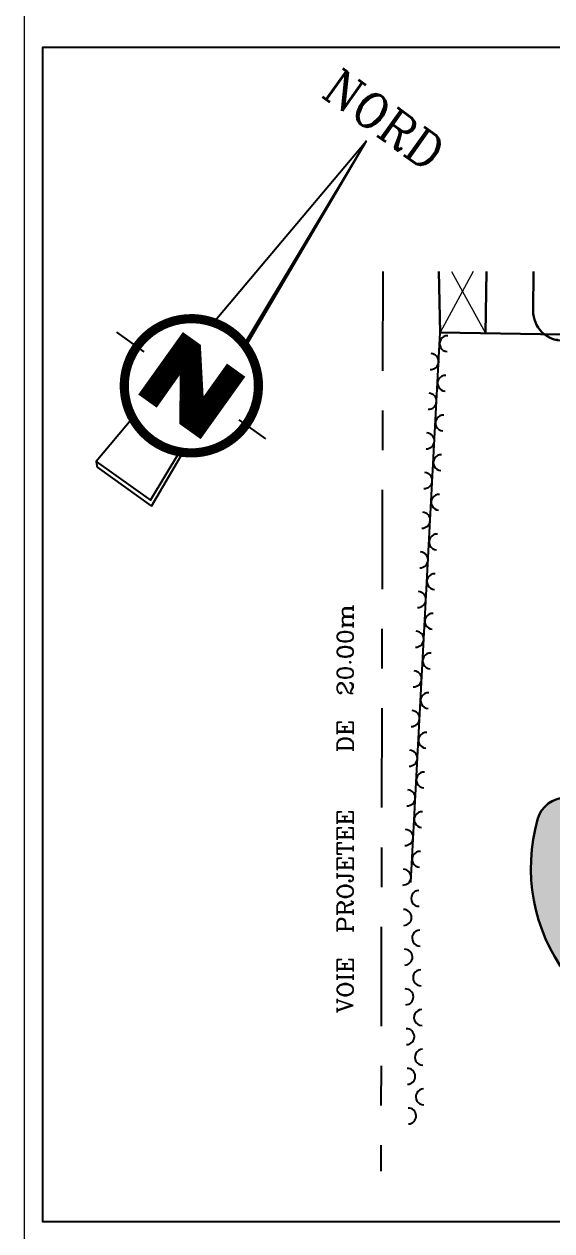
# Model space of a CAD drawing. Header units: millimetres. Extents: x 906 to 2482, y -1145 to -637.
# Drawn here: x 2053.443 to 2054.773, y -1134.108 to -1131.07 of the extents above; entities that cross this region are included whole.
import ezdxf
from ezdxf.enums import TextEntityAlignment as Align

# ---------------------------------------------------------------- set-up
doc = ezdxf.new("R2010")
doc.units = ezdxf.units.MM
for name, pattern in [('AXES', [2, 1.25, -0.25, 0.25, -0.25]), ('CENTER', [2, 1.25, -0.25, 0.25, -0.25]), ('CONTINOUS', [0])]:
    doc.linetypes.add(name, pattern=pattern)
for name, color, linetype in [('1', 7, 'Continuous'), ('AXE', 7, 'AXES'), ('Cotation Linéaire', 1, 'Continuous')]:
    doc.layers.add(name, color=color, linetype=linetype)
doc.layers.add('autoblocan', color=7, linetype='Continuous', lineweight=13, true_color=0xe2d4c5)
doc.layers.add('HACH', color=7, linetype='Continuous', lineweight=5, true_color=0xd1d1d1)
for name, color, linetype, lineweight in [('construction existante', 7, 'Continuous', 30), ('MUR 0.25', 7, 'Continuous', 25), ('MUR 0.3', 7, 'Continuous', 30), ('mur-fort', 7, 'Continuous', 60), ('TEXTE', 7, 'Continuous', 20)]:
    doc.layers.add(name, color=color, linetype=linetype, lineweight=lineweight)
doc.styles.add('RR', font='COMPLEX')

# ---------------------------------------------------------------- blocks, each defined once
blk = doc.blocks.new('Y006')
at = {"color": 0, "linetype": 'Continuous'}
for p, q in [((0, 0), (0.617052, -6.923803)), ((-2.691363, -8.77622), (-1.705911, -8.773253)), ((1.705911, -8.773253), (2.666005, -8.77622)), ((1.096657, -12.306924), (0.934351, -10.484525)), ((-0.974806, -12.185074), (-0.852955, -12.306924)), ((-0.852955, -12.306924), (1.096657, -12.306924))]:
    blk.add_line(p, q, dxfattribs=at)
for points in [[(-0.551984, -6.903331), (0, 0), (0.552471, -6.903576)], [(-1.06595, -7.66563), (-1.06595, -9.858943)], [(-1.01721, -7.66563), (-1.01721, -9.858943)], [(-0.968469, -7.66563), (-0.968469, -9.858943)], [(-0.91973, -7.66563), (-0.91973, -9.858943)], [(-0.870989, -7.66563), (-0.870989, -9.858943)], [(-0.822248, -7.66563), (-0.822248, -9.858943)], [(-0.773509, -7.66563), (-0.773509, -9.858943)], [(-0.724768, -7.66563), (-0.724768, -9.858943)], [(-0.676028, -7.66563), (-0.676028, -9.858943)], [(-0.627287, -7.66563), (-0.627287, -9.858943)], [(-0.578548, -7.66563), (-0.578548, -9.858943)], [(-0.529807, -7.66563), (-0.529807, -9.858943)], [(-0.481067, -7.66563), (-0.481067, -8.640436)], [(-0.432326, -7.726556), (-0.432326, -8.710065)], [(0.542479, -7.66563), (0.542479, -9.858943)], [(0.59122, -7.66563), (0.59122, -9.858943)], [(0.63996, -7.66563), (0.63996, -9.858943)], [(0.6887, -7.66563), (0.6887, -9.858943)], [(0.73744, -7.66563), (0.73744, -9.858943)], [(0.786181, -7.66563), (0.786181, -9.858943)], [(0.834922, -7.66563), (0.834922, -9.858943)], [(0.883661, -7.66563), (0.883661, -9.858943)], [(0.932402, -7.66563), (0.932402, -9.858943)], [(0.981142, -7.66563), (0.981142, -9.858943)], [(1.029883, -7.66563), (1.029883, -9.858943)], [(1.078622, -7.66563), (1.078622, -9.858943)], [(-0.383587, -7.78748), (-0.383587, -8.779693)], [(-0.334846, -7.848406), (-0.334846, -8.849322)], [(-0.286105, -7.909332), (-0.286105, -8.918951)], [(-0.237365, -7.970256), (-0.237365, -8.988581)], [(-0.188625, -8.031182), (-0.188625, -9.054728)], [(-0.139885, -8.092108), (-0.139885, -9.127839)], [(-0.091144, -8.153032), (-0.091144, -9.20095)], [(-0.042405, -8.213958), (-0.042405, -9.267097)], [(0.006336, -8.274884), (0.006336, -9.336726)], [(0.055077, -8.335809), (0.055077, -9.406355)], [(0.103817, -8.396734), (0.103817, -9.475983)], [(-0.481067, -8.640436), (-0.481067, -9.858943)], [(0.152557, -8.45766), (0.152557, -9.545612)], [(0.201297, -8.518585), (0.201297, -9.615241)], [(0.250038, -8.57951), (0.250038, -9.68487)], [(0.298779, -8.640436), (0.298779, -9.7545)], [(0.347518, -8.701361), (0.347518, -9.824129)], [(0.396259, -8.762287), (0.396259, -9.858943)], [(0.444999, -8.823212), (0.444999, -9.858943)], [(0.49374, -8.884137), (0.49374, -9.858943)], [(-0.842476, -10.53156), (-0.974806, -12.185074), (0.974806, -12.185074), (0.843451, -10.531072)]]:
    blk.add_lwpolyline(points, dxfattribs=at)
at = {"color": 0, "linetype": 'Continuous', "const_width": 0.048741}
blk.add_lwpolyline([(-0.481067, -9.858943), (-0.481067, -8.640436), (0.371888, -9.858943), (1.102993, -9.858943), (1.102993, -7.66563), (0.49374, -7.66563), (0.49374, -8.884137), (-0.481067, -7.66563), (-1.090321, -7.66563), (-1.090321, -9.858943), (-0.481067, -9.858943)], close=True, dxfattribs=at)
at = {"color": 0, "linetype": 'Continuous'}
blk.add_circle((0, -8.773253), 1.949611, dxfattribs=at)
blk = doc.blocks.new('NORD SABER')
at = {"const_width": 0.201, "flags": 128}
blk.add_lwpolyline([(78310.126, -137702.151, 1), (78313.066, -137702.151, 1)], format="xyb", close=True, dxfattribs=at)
blk.add_circle((78311.596, -137702.151), 1.407)
at = {"xscale": 0.75, "yscale": 0.75, "zscale": 0.75}
blk.add_blockref('Y006', (78311.596, -137695.571), dxfattribs=at)
at = {"layer": 'Cotation Linéaire', "color": 3, "linetype": 'CENTER', "style": 'RR'}
blk.add_text('NORD', height=0.7623, dxfattribs=at).set_placement((78311.644, -137694.57), align=Align.TOP_CENTER)

msp = doc.modelspace()

# ---------------------------------------------------------------- hatches: boundary and pattern name
at = {"layer": 'autoblocan'}
h = msp.add_hatch(dxfattribs=at)
h.set_pattern_fill('147', color=256, scale=0.025, angle=90, pattern_type=2)
h.set_pattern_definition([(90, (1961.875473, -1094.858055), (-0.01875, 0.01875), [0.025, -0.0125]), (135, (1961.869223, -1094.858055), (-0.037499994, 5e-18), [0.00883875, -0.0176775]), (225, (1961.869223, -1094.833055), (-5e-18, -0.037499994), [0.00883875, -0.0176775]), (180, (1961.844223, -1094.858055), (-5e-18, -0.0375), [0.0125, -0.025]), (180, (1961.862973, -1094.851805), (-5e-18, -0.0375), [0.0125, -0.025]), (180, (1961.862973, -1094.839305), (-5e-18, -0.0375), [0.0125, -0.025]), (180, (1961.844223, -1094.833055), (-5e-18, -0.0375), [0.0125, -0.025])])
h.paths.add_polyline_path([(2055.0953, -1132.2999), (2055.0953, -1131.8561), (2054.7533, -1131.8503, 0.171262), (2054.8003, -1131.8672), (2055.0476, -1131.8682), (2055.0455, -1132.883), (2055.0953, -1132.883), (2055.0953, -1132.7899), (2055.1328, -1132.7899), (2055.1328, -1132.7349), (2055.0953, -1132.7349)])
at = {"layer": 'autoblocan', "linetype": 'CONTINOUS'}
h = msp.add_hatch(dxfattribs=at)
h.set_pattern_fill('147', color=256, scale=0.0175, angle=90, pattern_type=2)
h.set_pattern_definition([(90, (2001.196953, -1089.989528), (-0.013125, 0.013125), [0.0175, -0.00875]), (135, (2001.192578, -1089.989528), (-0.0262499957, 4e-18), [0.006187125, -0.01237425]), (225, (2001.192578, -1089.972028), (-4e-18, -0.0262499957), [0.006187125, -0.01237425]), (180, (2001.175078, -1089.989528), (-3e-18, -0.02625), [0.00875, -0.0175]), (180, (2001.188203, -1089.985153), (-3e-18, -0.02625), [0.00875, -0.0175]), (180, (2001.188203, -1089.976403), (-3e-18, -0.02625), [0.00875, -0.0175]), (180, (2001.175078, -1089.972028), (-3e-18, -0.02625), [0.00875, -0.0175])])
h.paths.add_polyline_path([(2055.2928, -1133.2331), (2055.1478, -1133.0881), (2055.1478, -1132.9649), (2055.0953, -1132.9649), (2055.0953, -1132.883), (2055.0455, -1132.883), (2055.0452, -1133.0182), (2054.809, -1133.0172, 0.337218), (2054.7365, -1133.0719, 0.490421), (2055.1602, -1133.6436), (2055.1714, -1133.6438, 0.414214), (2055.2939, -1133.5264), (2055.2988, -1133.2967), (2055.6437, -1133.3039), (2055.6384, -1133.5539), (2055.7134, -1133.5555), (2055.7187, -1133.3055), (2055.9495, -1133.3104), (2055.9495, -1133.2649), (2055.9378, -1133.2649), (2055.9378, -1133.2474), (2055.7753, -1133.2474), (2055.7753, -1133.1609), (2055.6951, -1133.1609), (2055.6951, -1133.1921), (2055.6328, -1133.1921), (2055.6328, -1133.1761), (2055.6278, -1133.1761), (2055.6278, -1133.2161), (2055.5878, -1133.2161), (2055.5878, -1133.2459), (2055.3153, -1133.2459), (2055.2928, -1133.2459)])
h.paths.add_polyline_path([(2055.199, -1133.2829), (2055.1941, -1133.5178, -0.508918), (2054.8538, -1133.1174), (2055.0343, -1133.1182)], flags=16)
h.paths.add_polyline_path([(2057.6684, -1133.2699), (2057.0528, -1133.2699), (2057.0528, -1133.1899), (2056.9853, -1133.1899), (2056.9853, -1133.2449), (2056.8113, -1133.2449), (2056.8113, -1133.2609), (2056.7057, -1133.2609), (2056.7057, -1133.2849), (2056.7007, -1133.2849), (2056.6607, -1133.2849), (2056.6557, -1133.2849), (2056.6557, -1133.2449), (2056.5829, -1133.2449), (2056.5828, -1133.2699), (2056.2601, -1133.2699), (2056.2601, -1133.2649), (2055.9495, -1133.2649), (2055.9495, -1133.3104), (2056.6385, -1133.3249), (2056.6332, -1133.5748), (2056.7082, -1133.5764), (2056.7135, -1133.3264), (2057.6684, -1133.3466)])
h.paths.add_polyline_path([(2058.5503, -1133.3109), (2058.5078, -1133.3109), (2058.5078, -1133.2859), (2058.3653, -1133.2859), (2058.3653, -1133.3109), (2058.1903, -1133.3109), (2058.1903, -1133.238), (2057.9653, -1133.238), (2057.9653, -1133.2228), (2057.8528, -1133.2228), (2057.8528, -1133.2849), (2057.6853, -1133.2849), (2057.6853, -1133.2699), (2057.6684, -1133.2699), (2057.6684, -1133.3466), (2057.8632, -1133.3507), (2057.8579, -1133.6006), (2057.9329, -1133.6022), (2057.9382, -1133.3522), (2058.5503, -1133.3651)])

# ---------------------------------------------------------------- linework, layer by layer
at = {"layer": '1', "color": 7, "linetype": 'Continuous', "extrusion": (0, 0, -1)}
msp.add_line((2054.4177, -1133.2305), (2054.491, -1131.8459), dxfattribs=at)
at = {"layer": '1', "color": 7, "linetype": 'Continuous'}
for centre, start, end in [((2054.5099, -1131.8744), 86.9322, 266.9322), ((2054.4675, -1131.9193), 266.9322, 86.9322), ((2054.5046, -1131.9742), 86.9322, 266.9322), ((2054.4621, -1132.0192), 266.9322, 86.9322), ((2054.4992, -1132.0741), 86.9322, 266.9322), ((2054.4568, -1132.119), 266.9322, 86.9322), ((2054.4939, -1132.1739), 86.9322, 266.9322), ((2054.4514, -1132.2189), 266.9322, 86.9322), ((2054.4885, -1132.2738), 86.9322, 266.9322), ((2054.4461, -1132.3187), 266.9322, 86.9322), ((2054.4832, -1132.3737), 86.9322, 266.9322), ((2054.4407, -1132.4186), 266.9322, 86.9322), ((2054.4778, -1132.4735), 86.9322, 266.9322), ((2054.4354, -1132.5184), 266.9322, 86.9322), ((2054.4725, -1132.5734), 86.9322, 266.9322), ((2054.43, -1132.6183), 266.9322, 86.9322), ((2054.4671, -1132.6732), 86.9322, 266.9322), ((2054.4246, -1132.7182), 266.9322, 86.9322), ((2054.4618, -1132.7731), 86.9322, 266.9322), ((2054.4193, -1132.818), 266.9322, 86.9322), ((2054.4564, -1132.8729), 86.9322, 266.9322), ((2054.4139, -1132.9179), 266.9322, 86.9322), ((2054.4511, -1132.9728), 86.9322, 266.9322), ((2054.4086, -1133.0177), 266.9322, 86.9322), ((2054.4457, -1133.0727), 86.9322, 266.9322), ((2054.4032, -1133.1176), 266.9322, 86.9322), ((2054.4404, -1133.1725), 86.9322, 266.9322), ((2054.3979, -1133.2174), 266.9322, 86.9322), ((2054.4382, -1133.2709), 91.3226, 271.3226), ((2054.3993, -1133.3189), 271.3226, 91.3226), ((2054.4405, -1133.3709), 91.3226, 271.3226), ((2054.4016, -1133.4189), 271.3226, 91.3226), ((2054.4428, -1133.4708), 91.3226, 271.3226), ((2054.4039, -1133.5189), 271.3226, 91.3226), ((2054.4451, -1133.5708), 91.3226, 271.3226), ((2054.4062, -1133.6189), 271.3226, 91.3226), ((2054.4474, -1133.6708), 91.3226, 271.3226), ((2054.4085, -1133.7188), 271.3226, 91.3226), ((2054.4497, -1133.7707), 91.3226, 271.3226), ((2054.4108, -1133.8188), 271.3226, 91.3226)]:
    msp.add_arc(centre, 0.02, start, end, dxfattribs=at)
at = {"layer": 'AXE', "ltscale": 0.2}
msp.add_line((2054.3467, -1131.6924), (2054.3416, -1133.9573), dxfattribs=at)
at = {"layer": 'construction existante'}
for p, q in [((2054.491, -1131.8459), (2054.4877, -1131.6924)), ((2054.6076, -1131.6924), (2054.6054, -1131.8477)), ((2054.491, -1131.8459), (2055.2005, -1131.8579))]:
    msp.add_line(p, q, dxfattribs=at)
at = {"layer": 'HACH'}
for p, q in [((2054.574, -1131.6924), (2054.491, -1131.8459)), ((2054.52, -1131.6924), (2054.6054, -1131.8477))]:
    msp.add_line(p, q, dxfattribs=at)
at = {"layer": 'MUR 0.25', "color": 7}
msp.add_lwpolyline([(2059.3085, -1131.1289), (2053.4896, -1131.1289), (2053.4896, -1134.0847), (2059.3085, -1134.0847)], close=True, dxfattribs=at)
msp.add_lwpolyline([(2059.3085, -1131.1289), (2053.4896, -1131.1289), (2053.4896, -1134.0847), (2059.3085, -1134.0847)], close=True, dxfattribs=at)
at = {"layer": 'MUR 0.3'}
msp.add_line((2054.7256, -1131.7918), (2054.726, -1131.6924), dxfattribs=at)
for centre, radius, start, end in [((2054.8006, -1131.7922), 0.075, 179.7567, 269.7567), ((2054.8087, -1133.0922), 0.075, 89.7567, 164.2968), ((2055.1697, -1133.1937), 0.45, 164.2968, 268.794)]:
    msp.add_arc(centre, radius, start, end, dxfattribs=at)
at = {"layer": 'mur-fort', "lineweight": 15}
msp.add_lwpolyline([(2059.3549, -1128.2066), (2053.4431, -1128.2066), (2053.4431, -1144.7032), (2059.3549, -1144.7032)], close=True, dxfattribs=at)

# ---------------------------------------------------------------- block references
at = {"color": 2, "xscale": 0.1149795322715874, "yscale": 0.1149795322736196, "zscale": 0.1149795322715874, "rotation": 324.4330023580998}
msp.add_blockref('NORD SABER', (3938.7945, 16984.4444), dxfattribs=at)

# ---------------------------------------------------------------- texts
at = {"layer": 'TEXTE', "linetype": 'Continuous', "style": 'RR', "width": 1.111111}
msp.add_text('VOIE  PROJETEE   DE  20.00m', height=0.04, rotation=90, dxfattribs=at).set_placement((2054.272, -1133.5598))

doc.saveas('drawing.dxf')
